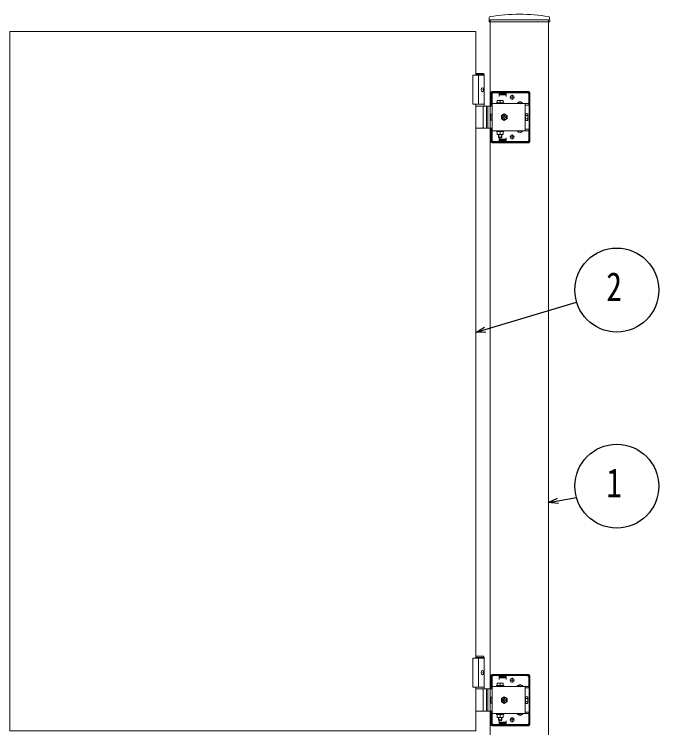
# Model space of a CAD drawing. Units: millimetres, scale not verified. Extents: x -6308 to 6308, y -4455 to 4455.
# Drawn here: x -2439 to -1332, y 940 to 2164 of the extents above; entities that cross this region are included whole.
import ezdxf
from ezdxf.enums import TextEntityAlignment as Align

# ---------------------------------------------------------------- set-up
doc = ezdxf.new("R2010")
doc.units = ezdxf.units.MM
doc.header["$LTSCALE"] = 20
doc.layers.add('0-3_YKK_A1', color=4, linetype='Continuous', lineweight=18)
doc.layers.add('0-4_YKK_D', color=6, linetype='Continuous')
doc.styles.add('ＭＳ ゴシック', font='')
doc.styles.get('ＭＳ ゴシック').set_extended_font_data('MS Gothic')

msp = doc.modelspace()

# ---------------------------------------------------------------- linework, layer by layer
at = {"layer": '0-3_YKK_A1'}
for p, q in [((-1623.22, 2158.19), (-1623.57, 2151.53)), ((-1621.47, 2154.5), (-1621.47, 2151)), ((-1519.72, 2158.19), (-1519.37, 2151.53)), ((-1623.07, 2151), (-1519.87, 2151)), ((-1621.47, 854.5), (-1621.47, 2151)), ((-1521.47, 854.5), (-1521.47, 2151)), ((-1646.47, 2059.5), (-1646.47, 2134.5)), ((-1633.97, 2062.5), (-1646.47, 2062.5)), ((-1631.97, 2060.5), (-1646.47, 2060.5)), ((-1641.47, 2059.5), (-1641.47, 2009.5)), ((-1633.97, 2062.5), (-1631.97, 2060.5)), ((-1631.97, 2006.5), (-1631.97, 2060.5)), ((-1634.28, 2034.92), (-1633.69, 2034.92)), ((-1634.28, 2034.08), (-1633.69, 2034.08)), ((-1633.27, 2036.6), (-1632.67, 2036.6)), ((-1633.27, 2032.4), (-1632.67, 2032.4)), ((-1620.47, 2006.5), (-1620.47, 2029.5)), ((-1618.97, 2006.5), (-1618.97, 2029.5)), ((-1555.47, 2031.5), (-1618.47, 2031.5)), ((-1555.47, 2030), (-1618.47, 2030)), ((-1618.47, 1948.5), (-1618.47, 2026.5)), ((-1617.97, 2030), (-1617.97, 2031.5)), ((-1615.47, 2029.5), (-1606.47, 2029.5)), ((-1609.97, 2030), (-1609.97, 2031.5)), ((-1606.47, 2023), (-1606.47, 2029.5)), ((-1606.47, 2028.5), (-1594.47, 2028.5)), ((-1606.47, 2025.5), (-1594.47, 2025.5)), ((-1605.47, 2027), (-1605.47, 2030)), ((-1595.47, 2027), (-1605.47, 2027)), ((-1595.47, 2027), (-1595.47, 2030)), ((-1594.47, 2023), (-1594.47, 2029.5)), ((-1594.47, 2029.5), (-1558.47, 2029.5)), ((-1579.97, 2021.5), (-1587.97, 2021.5)), ((-1587.22, 2021.25), (-1587.22, 2021.75)), ((-1583.97, 2017.5), (-1583.97, 2025.5)), ((-1580.72, 2021.25), (-1580.72, 2021.75)), ((-1555.47, 2026.5), (-1555.47, 2008.2)), ((-1554.97, 1945.5), (-1554.97, 2029.5)), ((-1553.47, 1945.5), (-1553.47, 2029.5)), ((-1631.97, 2009.5), (-1651.47, 2009.5)), ((-1646.47, 1059.5), (-1646.47, 2009.5)), ((-1618.97, 2008.2), (-1620.47, 2008.2)), ((-1555.47, 2010.7), (-1618.47, 2010.7)), ((-1610.72, 2012.3), (-1598.22, 2012.3)), ((-1610.72, 2010.7), (-1610.72, 2012.3)), ((-1598.22, 2010.7), (-1610.72, 2010.7)), ((-1609.47, 2016.3), (-1599.47, 2016.3)), ((-1609.47, 2012.3), (-1609.47, 2016.3)), ((-1599.47, 2012.3), (-1609.47, 2012.3)), ((-1604.47, 2012.3), (-1604.47, 2015.87)), ((-1599.47, 2016.3), (-1599.47, 2012.3)), ((-1598.22, 2012.3), (-1598.22, 2010.7)), ((-1575.22, 2011.21), (-1565.72, 2011.21)), ((-1575.22, 2011.21), (-1575.22, 2010.7)), ((-1575.22, 2010.7), (-1565.72, 2010.7)), ((-1572.82, 2013.2), (-1571.62, 2010.73)), ((-1571.62, 2010.73), (-1570.47, 2010.12)), ((-1569.33, 2010.73), (-1570.47, 2010.12)), ((-1568.12, 2013.2), (-1569.33, 2010.73)), ((-1565.72, 2011.21), (-1565.72, 2010.7)), ((-1561.47, 2008.2), (-1561.47, 2010.7)), ((-1561.47, 2008.2), (-1555.47, 2008.2)), ((-1561.47, 2008.2), (-1561.47, 1966.8)), ((-1646.47, 2006.5), (-1621.47, 2006.5)), ((-1633.66, 1970), (-1633.66, 2005)), ((-1627.97, 2006.5), (-1627.97, 1968.5)), ((-1625.47, 2006.5), (-1625.47, 1968.5)), ((-1621.47, 2006.5), (-1618.47, 2006.5)), ((-1597.47, 1993.27), (-1602.47, 1990.39)), ((-1602.47, 1990.39), (-1602.47, 1984.61)), ((-1602.47, 1984.61), (-1597.47, 1981.73)), ((-1600.62, 1986.9), (-1599.38, 1986.9)), ((-1598.07, 1990.65), (-1598.07, 1989.41)), ((-1596.87, 1990.65), (-1598.07, 1990.65)), ((-1598.07, 1985.59), (-1598.07, 1984.35)), ((-1592.47, 1990.39), (-1597.47, 1993.27)), ((-1597.47, 1981.73), (-1592.47, 1984.61)), ((-1596.87, 1989.41), (-1596.87, 1990.65)), ((-1594.32, 1988.1), (-1595.56, 1988.1)), ((-1595.56, 1986.9), (-1594.32, 1986.9)), ((-1594.32, 1986.9), (-1594.32, 1988.1)), ((-1592.47, 1984.61), (-1592.47, 1990.39)), ((-1561.17, 1991.4), (-1561.47, 1991.4)), ((-1561.17, 1983.6), (-1561.47, 1983.6)), ((-1561.17, 1993.27), (-1557.62, 1993.27)), ((-1561.17, 1981.73), (-1561.17, 1993.27)), ((-1561.17, 1983.6), (-1561.17, 1991.4)), ((-1561.17, 1990.39), (-1557.62, 1990.39)), ((-1561.17, 1984.61), (-1557.62, 1984.61)), ((-1557.17, 1992.5), (-1557.62, 1993.27)), ((-1557.17, 1992.5), (-1557.17, 1982.5)), ((-1561.17, 1981.73), (-1557.62, 1981.73)), ((-1557.17, 1982.5), (-1557.62, 1981.73)), ((-1621.47, 1968.5), (-1646.47, 1968.5)), ((-1618.47, 1968.5), (-1621.47, 1968.5)), ((-1620.47, 1945.5), (-1620.47, 1968.5)), ((-1618.97, 1966.8), (-1620.47, 1966.8)), ((-1618.97, 1945.5), (-1618.97, 1968.5)), ((-1555.47, 1964.3), (-1618.47, 1964.3)), ((-1598.22, 1964.3), (-1610.72, 1964.3)), ((-1610.72, 1964.3), (-1610.72, 1962.7)), ((-1610.72, 1962.7), (-1598.22, 1962.7)), ((-1609.47, 1962.7), (-1609.47, 1957.7)), ((-1599.47, 1962.7), (-1609.47, 1962.7)), ((-1607.67, 1964.3), (-1607.67, 1962.7)), ((-1604.47, 1962.7), (-1604.47, 1958.13)), ((-1601.27, 1964.3), (-1601.27, 1962.7)), ((-1599.47, 1957.7), (-1599.47, 1962.7)), ((-1598.22, 1962.7), (-1598.22, 1964.3)), ((-1575.22, 1964.3), (-1565.72, 1964.3)), ((-1575.22, 1963.79), (-1575.22, 1964.3)), ((-1575.22, 1963.79), (-1565.72, 1963.79)), ((-1572.82, 1961.8), (-1571.62, 1964.27)), ((-1571.62, 1964.27), (-1570.47, 1964.88)), ((-1569.33, 1964.27), (-1570.47, 1964.88)), ((-1568.12, 1961.8), (-1569.33, 1964.27)), ((-1565.72, 1963.79), (-1565.72, 1964.3)), ((-1561.47, 1966.8), (-1561.47, 1964.3)), ((-1561.47, 1966.8), (-1555.47, 1966.8)), ((-1555.47, 1966.8), (-1555.47, 1948.5)), ((-1609.47, 1957.7), (-1599.47, 1957.7)), ((-1607.47, 1957.7), (-1607.47, 1953.3)), ((-1607.47, 1953.3), (-1601.47, 1953.3)), ((-1607.47, 1953.3), (-1606.47, 1952.3)), ((-1606.93, 1957.7), (-1606.93, 1952.76)), ((-1606.47, 1952.3), (-1602.47, 1952.3)), ((-1606.47, 1952), (-1606.47, 1945.5)), ((-1606.47, 1949.5), (-1594.47, 1949.5)), ((-1606.47, 1946.5), (-1594.47, 1946.5)), ((-1605.47, 1948), (-1605.47, 1945)), ((-1595.47, 1948), (-1605.47, 1948)), ((-1601.47, 1953.3), (-1602.47, 1952.3)), ((-1602.01, 1957.7), (-1602.01, 1952.76)), ((-1601.47, 1957.7), (-1601.47, 1953.3)), ((-1595.47, 1948), (-1595.47, 1945)), ((-1594.47, 1952), (-1594.47, 1945.5)), ((-1579.97, 1953.5), (-1587.97, 1953.5)), ((-1587.22, 1953.75), (-1587.22, 1953.25)), ((-1583.97, 1957.5), (-1583.97, 1949.5)), ((-1580.72, 1953.75), (-1580.72, 1953.25)), ((-1555.47, 1945), (-1618.47, 1945)), ((-1555.47, 1943.5), (-1618.47, 1943.5)), ((-1617.97, 1943.5), (-1617.97, 1945)), ((-1606.47, 1945.5), (-1615.47, 1945.5)), ((-1609.97, 1943.5), (-1609.97, 1945)), ((-1558.47, 1945.5), (-1594.47, 1945.5)), ((-1633.97, 1062.5), (-1646.47, 1062.5)), ((-1631.97, 1060.5), (-1646.47, 1060.5)), ((-1641.47, 1059.5), (-1641.47, 1009.5)), ((-1633.97, 1062.5), (-1631.97, 1060.5)), ((-1631.97, 1006.5), (-1631.97, 1060.5)), ((-1634.28, 1034.92), (-1633.69, 1034.92)), ((-1634.28, 1034.08), (-1633.69, 1034.08)), ((-1633.27, 1036.6), (-1632.67, 1036.6)), ((-1633.27, 1032.4), (-1632.67, 1032.4)), ((-1620.47, 1006.5), (-1620.47, 1029.5)), ((-1618.97, 1006.5), (-1618.97, 1029.5)), ((-1555.47, 1031.5), (-1618.47, 1031.5)), ((-1555.47, 1030), (-1618.47, 1030)), ((-1617.97, 1030), (-1617.97, 1031.5)), ((-1615.47, 1029.5), (-1606.47, 1029.5)), ((-1609.97, 1030), (-1609.97, 1031.5)), ((-1606.47, 1023), (-1606.47, 1029.5)), ((-1606.47, 1028.5), (-1594.47, 1028.5)), ((-1605.47, 1027), (-1605.47, 1030)), ((-1595.47, 1027), (-1595.47, 1030)), ((-1594.47, 1023), (-1594.47, 1029.5)), ((-1594.47, 1029.5), (-1558.47, 1029.5)), ((-1554.97, 945.5), (-1554.97, 1029.5)), ((-1553.47, 945.5), (-1553.47, 1029.5)), ((-1618.47, 948.5), (-1618.47, 1026.5)), ((-1609.47, 1016.3), (-1599.47, 1016.3)), ((-1609.47, 1012.3), (-1609.47, 1016.3)), ((-1606.47, 1025.5), (-1594.47, 1025.5)), ((-1595.47, 1027), (-1605.47, 1027)), ((-1599.47, 1016.3), (-1599.47, 1012.3)), ((-1579.97, 1021.5), (-1587.97, 1021.5)), ((-1587.22, 1021.25), (-1587.22, 1021.75)), ((-1583.97, 1017.5), (-1583.97, 1025.5)), ((-1580.72, 1021.25), (-1580.72, 1021.75)), ((-1555.47, 1026.5), (-1555.47, 1008.2)), ((-1631.97, 1009.5), (-1651.47, 1009.5)), ((-1646.47, 1006.5), (-1621.47, 1006.5)), ((-1633.66, 970), (-1633.66, 1005)), ((-1627.97, 1006.5), (-1627.97, 968.5)), ((-1625.47, 1006.5), (-1625.47, 968.5)), ((-1621.47, 1006.5), (-1618.47, 1006.5)), ((-1618.97, 1008.2), (-1620.47, 1008.2)), ((-1555.47, 1010.7), (-1618.47, 1010.7)), ((-1610.72, 1012.3), (-1598.22, 1012.3)), ((-1610.72, 1010.7), (-1610.72, 1012.3)), ((-1598.22, 1010.7), (-1610.72, 1010.7)), ((-1599.47, 1012.3), (-1609.47, 1012.3)), ((-1604.47, 1012.3), (-1604.47, 1015.87)), ((-1598.22, 1012.3), (-1598.22, 1010.7)), ((-1575.22, 1011.21), (-1565.72, 1011.21)), ((-1575.22, 1011.21), (-1575.22, 1010.7)), ((-1575.22, 1010.7), (-1565.72, 1010.7)), ((-1572.82, 1013.2), (-1571.62, 1010.73)), ((-1571.62, 1010.73), (-1570.47, 1010.12)), ((-1569.33, 1010.73), (-1570.47, 1010.12)), ((-1568.12, 1013.2), (-1569.33, 1010.73)), ((-1565.72, 1011.21), (-1565.72, 1010.7)), ((-1561.47, 1008.2), (-1561.47, 1010.7)), ((-1561.47, 1008.2), (-1555.47, 1008.2)), ((-1561.47, 1008.2), (-1561.47, 966.8)), ((-1597.47, 993.27), (-1602.47, 990.39)), ((-1592.47, 990.39), (-1597.47, 993.27)), ((-1561.17, 993.27), (-1557.62, 993.27)), ((-1561.17, 981.73), (-1561.17, 993.27)), ((-1557.17, 992.5), (-1557.62, 993.27)), ((-1557.17, 992.5), (-1557.17, 982.5)), ((-1602.47, 990.39), (-1602.47, 984.61)), ((-1602.47, 984.61), (-1597.47, 981.73)), ((-1600.62, 986.9), (-1599.38, 986.9)), ((-1598.07, 990.65), (-1598.07, 989.41)), ((-1596.87, 990.65), (-1598.07, 990.65)), ((-1598.07, 985.59), (-1598.07, 984.35)), ((-1597.47, 981.73), (-1592.47, 984.61)), ((-1596.87, 989.41), (-1596.87, 990.65)), ((-1594.32, 988.1), (-1595.56, 988.1)), ((-1595.56, 986.9), (-1594.32, 986.9)), ((-1594.32, 986.9), (-1594.32, 988.1)), ((-1592.47, 984.61), (-1592.47, 990.39)), ((-1561.17, 991.4), (-1561.47, 991.4)), ((-1561.17, 983.6), (-1561.47, 983.6)), ((-1561.17, 983.6), (-1561.17, 991.4)), ((-1561.17, 990.39), (-1557.62, 990.39)), ((-1561.17, 984.61), (-1557.62, 984.61)), ((-1561.17, 981.73), (-1557.62, 981.73)), ((-1557.17, 982.5), (-1557.62, 981.73)), ((-1621.47, 968.5), (-1646.47, 968.5)), ((-1618.47, 968.5), (-1621.47, 968.5)), ((-1620.47, 945.5), (-1620.47, 968.5)), ((-1618.97, 945.5), (-1618.97, 968.5)), ((-1618.97, 966.8), (-1620.47, 966.8)), ((-1555.47, 964.3), (-1618.47, 964.3)), ((-1598.22, 964.3), (-1610.72, 964.3)), ((-1610.72, 964.3), (-1610.72, 962.7)), ((-1610.72, 962.7), (-1598.22, 962.7)), ((-1609.47, 962.7), (-1609.47, 957.7)), ((-1599.47, 962.7), (-1609.47, 962.7)), ((-1609.47, 957.7), (-1599.47, 957.7)), ((-1607.67, 964.3), (-1607.67, 962.7)), ((-1607.47, 957.7), (-1607.47, 953.3)), ((-1606.93, 957.7), (-1606.93, 952.76)), ((-1604.47, 962.7), (-1604.47, 958.13)), ((-1602.01, 957.7), (-1602.01, 952.76)), ((-1601.47, 957.7), (-1601.47, 953.3)), ((-1601.27, 964.3), (-1601.27, 962.7)), ((-1599.47, 957.7), (-1599.47, 962.7)), ((-1598.22, 962.7), (-1598.22, 964.3)), ((-1583.97, 957.5), (-1583.97, 949.5)), ((-1575.22, 964.3), (-1565.72, 964.3)), ((-1575.22, 963.79), (-1575.22, 964.3)), ((-1575.22, 963.79), (-1565.72, 963.79)), ((-1572.82, 961.8), (-1571.62, 964.27)), ((-1571.62, 964.27), (-1570.47, 964.88)), ((-1569.33, 964.27), (-1570.47, 964.88)), ((-1568.12, 961.8), (-1569.33, 964.27)), ((-1565.72, 963.79), (-1565.72, 964.3)), ((-1561.47, 966.8), (-1561.47, 964.3)), ((-1561.47, 966.8), (-1555.47, 966.8)), ((-1555.47, 966.8), (-1555.47, 948.5)), ((-1555.47, 945), (-1618.47, 945)), ((-1555.47, 943.5), (-1618.47, 943.5)), ((-1617.97, 943.5), (-1617.97, 945)), ((-1606.47, 945.5), (-1615.47, 945.5)), ((-1609.97, 943.5), (-1609.97, 945)), ((-1607.47, 953.3), (-1601.47, 953.3)), ((-1607.47, 953.3), (-1606.47, 952.3)), ((-1606.47, 952.3), (-1602.47, 952.3)), ((-1606.47, 952), (-1606.47, 945.5)), ((-1606.47, 949.5), (-1594.47, 949.5)), ((-1606.47, 946.5), (-1594.47, 946.5)), ((-1605.47, 948), (-1605.47, 945)), ((-1595.47, 948), (-1605.47, 948)), ((-1601.47, 953.3), (-1602.47, 952.3)), ((-1595.47, 948), (-1595.47, 945)), ((-1594.47, 952), (-1594.47, 945.5)), ((-1558.47, 945.5), (-1594.47, 945.5)), ((-1579.97, 953.5), (-1587.97, 953.5)), ((-1587.22, 953.75), (-1587.22, 953.25)), ((-1580.72, 953.75), (-1580.72, 953.25))]:
    msp.add_line(p, q, dxfattribs=at)
for points in [[(-1621.47, 2154.5), (-1521.47, 2154.5), (-1521.47, 2151)], [(-1646.47, 2134.5), (-2446.47, 2134.5), (-2446.47, 934.5), (-1646.47, 934.5), (-1646.47, 1009.5)], [(-1631.97, 2059.5), (-1651.47, 2059.5), (-1651.47, 2009.5)], [(-1633.69, 2034.92), (-1633.58, 2034.94), (-1633.47, 2034.98), (-1633.37, 2035.06), (-1633.28, 2035.17), (-1633.21, 2035.29), (-1633.17, 2035.44), (-1633.15, 2035.6), (-1633.15, 2035.76)], [(-1633.15, 2033.24), (-1633.15, 2033.4), (-1633.17, 2033.56), (-1633.21, 2033.71), (-1633.28, 2033.83), (-1633.37, 2033.94), (-1633.47, 2034.02), (-1633.58, 2034.06), (-1633.69, 2034.08)], [(-1632.56, 2035.76), (-1632.53, 2035.6), (-1632.49, 2035.44), (-1632.42, 2035.29), (-1632.34, 2035.17), (-1632.24, 2035.06), (-1632.18, 2035.01)], [(-1632.18, 2033.99), (-1632.24, 2033.94), (-1632.34, 2033.83), (-1632.42, 2033.71), (-1632.49, 2033.56), (-1632.53, 2033.4), (-1632.56, 2033.24)], [(-1618.47, 1982.4), (-1620.47, 1982.4), (-1620.47, 1992.6), (-1618.47, 1992.6)], [(-1599.38, 1988.1), (-1600.62, 1988.1), (-1600.62, 1986.9)], [(-1598.07, 1984.35), (-1596.87, 1984.35), (-1596.87, 1985.59)], [(-1631.97, 1059.5), (-1651.47, 1059.5), (-1651.47, 1009.5)], [(-1633.69, 1034.92), (-1633.58, 1034.94), (-1633.47, 1034.98), (-1633.37, 1035.06), (-1633.28, 1035.17), (-1633.21, 1035.29), (-1633.17, 1035.44), (-1633.15, 1035.6), (-1633.15, 1035.76)], [(-1633.15, 1033.24), (-1633.15, 1033.4), (-1633.17, 1033.56), (-1633.21, 1033.71), (-1633.28, 1033.83), (-1633.37, 1033.94), (-1633.47, 1034.02), (-1633.58, 1034.06), (-1633.69, 1034.08)], [(-1632.56, 1035.76), (-1632.53, 1035.6), (-1632.49, 1035.44), (-1632.42, 1035.29), (-1632.34, 1035.17), (-1632.24, 1035.06), (-1632.18, 1035.01)], [(-1632.18, 1033.99), (-1632.24, 1033.94), (-1632.34, 1033.83), (-1632.42, 1033.71), (-1632.49, 1033.56), (-1632.53, 1033.4), (-1632.56, 1033.24)], [(-1618.47, 982.4), (-1620.47, 982.4), (-1620.47, 992.6), (-1618.47, 992.6)], [(-1599.38, 988.1), (-1600.62, 988.1), (-1600.62, 986.9)], [(-1598.07, 984.35), (-1596.87, 984.35), (-1596.87, 985.59)]]:
    msp.add_lwpolyline(points, dxfattribs=at)
for centre, radius, start, end in [((-1621.22, 2158.08), 2, 99.0011, 177), ((-1571.47, 1844), 320, 80.9989, 99.0011), ((-1521.72, 2158.08), 2, 3, 80.9989), ((-1623.07, 2151.5), 0.5, 177, 270), ((-1519.87, 2151.5), 0.5, 270, 3), ((-1618.47, 2029.5), 2, 90, 180), ((-1618.47, 2029.5), 0.5, 90, 180), ((-1615.47, 2026.5), 3, 90, 180), ((-1583.97, 2021.75), 3.25, 0, 180), ((-1583.97, 2021.25), 3.25, 180, 0), ((-1558.47, 2026.5), 3, 0, 90), ((-1555.47, 2029.5), 2, 0, 90), ((-1555.47, 2029.5), 0.5, 0, 90), ((-1606.97, 2008.87), 7.43, 70.34714, 109.65286), ((-1601.97, 2008.87), 7.43, 70.34714, 109.65286), ((-1570.47, 2007.93), 5.77, 34.65097, 145.34903), ((-1635.16, 2005), 1.5, 0, 90), ((-1597.47, 1987.5), 5, 76.88299, 190.15922), ((-1597.47, 1987.5), 5, 190.15922, 76.88299), ((-1597.47, 1987.5), 4.3, 83.27178, 183.77043), ((-1597.47, 1987.5), 4.3, 183.77043, 83.27178), ((-1599.38, 1989.41), 1.31, 270, 0), ((-1599.38, 1985.59), 1.31, 0, 90), ((-1595.56, 1989.41), 1.31, 180, 270), ((-1595.56, 1985.59), 1.31, 90, 180), ((-1559.73, 1991.83), 2.56, 325.61575, 34.38425), ((-1559.73, 1983.17), 2.56, 325.61575, 34.38425), ((-1566.72, 1987.5), 9.55, 342.41205, 17.58795), ((-1635.16, 1970), 1.5, 270, 0), ((-1570.47, 1967.07), 5.77, 214.65097, 325.34903), ((-1615.47, 1948.5), 3, 180, 270), ((-1606.97, 1965.13), 7.43, 250.34714, 289.65286), ((-1601.97, 1965.13), 7.43, 250.34714, 289.65286), ((-1583.97, 1953.75), 3.25, 0, 180), ((-1583.97, 1953.25), 3.25, 180, 0), ((-1558.47, 1948.5), 3, 270, 0), ((-1618.47, 1945.5), 2, 180, 270), ((-1618.47, 1945.5), 0.5, 180, 270), ((-1555.47, 1945.5), 0.5, 270, 0), ((-1555.47, 1945.5), 2, 270, 0), ((-1618.47, 1029.5), 2, 90, 180), ((-1618.47, 1029.5), 0.5, 90, 180), ((-1615.47, 1026.5), 3, 90, 180), ((-1558.47, 1026.5), 3, 0, 90), ((-1555.47, 1029.5), 2, 0, 90), ((-1555.47, 1029.5), 0.5, 0, 90), ((-1606.97, 1008.87), 7.43, 70.34714, 109.65286), ((-1601.97, 1008.87), 7.43, 70.34714, 109.65286), ((-1583.97, 1021.75), 3.25, 0, 180), ((-1583.97, 1021.25), 3.25, 180, 0), ((-1635.16, 1005), 1.5, 0, 90), ((-1570.47, 1007.93), 5.77, 34.65097, 145.34903), ((-1597.47, 987.5), 5, 76.88299, 190.15922), ((-1597.47, 987.5), 5, 190.15922, 76.88299), ((-1597.47, 987.5), 4.3, 83.27178, 183.77043), ((-1597.47, 987.5), 4.3, 183.77043, 83.27178), ((-1559.73, 991.83), 2.56, 325.61575, 34.38425), ((-1599.38, 989.41), 1.31, 270, 0), ((-1599.38, 985.59), 1.31, 0, 90), ((-1595.56, 989.41), 1.31, 180, 270), ((-1595.56, 985.59), 1.31, 90, 180), ((-1559.73, 983.17), 2.56, 325.61575, 34.38425), ((-1566.72, 987.5), 9.55, 342.41205, 17.58795), ((-1635.16, 970), 1.5, 270, 0), ((-1606.97, 965.13), 7.43, 250.34714, 289.65286), ((-1601.97, 965.13), 7.43, 250.34714, 289.65286), ((-1583.97, 953.75), 3.25, 0, 180), ((-1570.47, 967.07), 5.77, 214.65097, 325.34903), ((-1618.47, 945.5), 2, 180, 270), ((-1618.47, 945.5), 0.5, 180, 270), ((-1615.47, 948.5), 3, 180, 270), ((-1583.97, 953.25), 3.25, 180, 0), ((-1558.47, 948.5), 3, 270, 0), ((-1555.47, 945.5), 0.5, 270, 0), ((-1555.47, 945.5), 2, 270, 0)]:
    msp.add_arc(centre, radius, start, end, dxfattribs=at)
for centre in [(-1634.63, 2034.5), (-1634.63, 1034.5)]:
    msp.add_ellipse(centre, major_axis=(0, -3.5), ratio=0.707107, dxfattribs=at)
for centre, start_param, end_param in [((-1640.64, 2034.5), 4.6657054, 4.7590726), ((-1639.45, 2034.5), 4.8528504, 4.9478932), ((-1639.45, 2034.5), 4.4768847, 4.5719276), ((-1638.86, 2034.5), 4.8528504, 4.9478932), ((-1638.86, 2034.5), 4.4768847, 4.5719276), ((-1640.64, 1034.5), 4.6657054, 4.7590726), ((-1639.45, 1034.5), 4.8528504, 4.9478932), ((-1639.45, 1034.5), 4.4768847, 4.5719276), ((-1638.86, 1034.5), 4.8528504, 4.9478932), ((-1638.86, 1034.5), 4.4768847, 4.5719276)]:
    msp.add_ellipse(centre, major_axis=(0, 9), ratio=0.707107, start_param=start_param, end_param=end_param, dxfattribs=at)
at = {"layer": '0-4_YKK_D'}
for points in [[(-1646.47, 1618.2), (-1630.19, 1623.09), (-1473.28, 1670.2)], [(-1628.88, 1618.72), (-1646.47, 1618.2), (-1631.5, 1627.45)], [(-1522.18, 1326.3), (-1505.45, 1329.31), (-1473.65, 1335.02)], [(-1504.64, 1324.82), (-1522.18, 1326.3), (-1506.26, 1333.79)]]:
    msp.add_lwpolyline(points, dxfattribs=at)
for centre in [(-1404.32, 1690.9), (-1404.32, 1354.43)]:
    msp.add_circle(centre, 72, dxfattribs=at)

# ---------------------------------------------------------------- texts
at = {"layer": '0-4_YKK_D', "style": 'ＭＳ ゴシック', "width": 0.8}
for s, p in [('2', (-1422.32, 1657.15)), ('1', (-1422.32, 1320.68))]:
    msp.add_text(s, height=49.49, dxfattribs=at).set_placement(p, align=Align.BOTTOM_LEFT)

doc.saveas('drawing.dxf')
